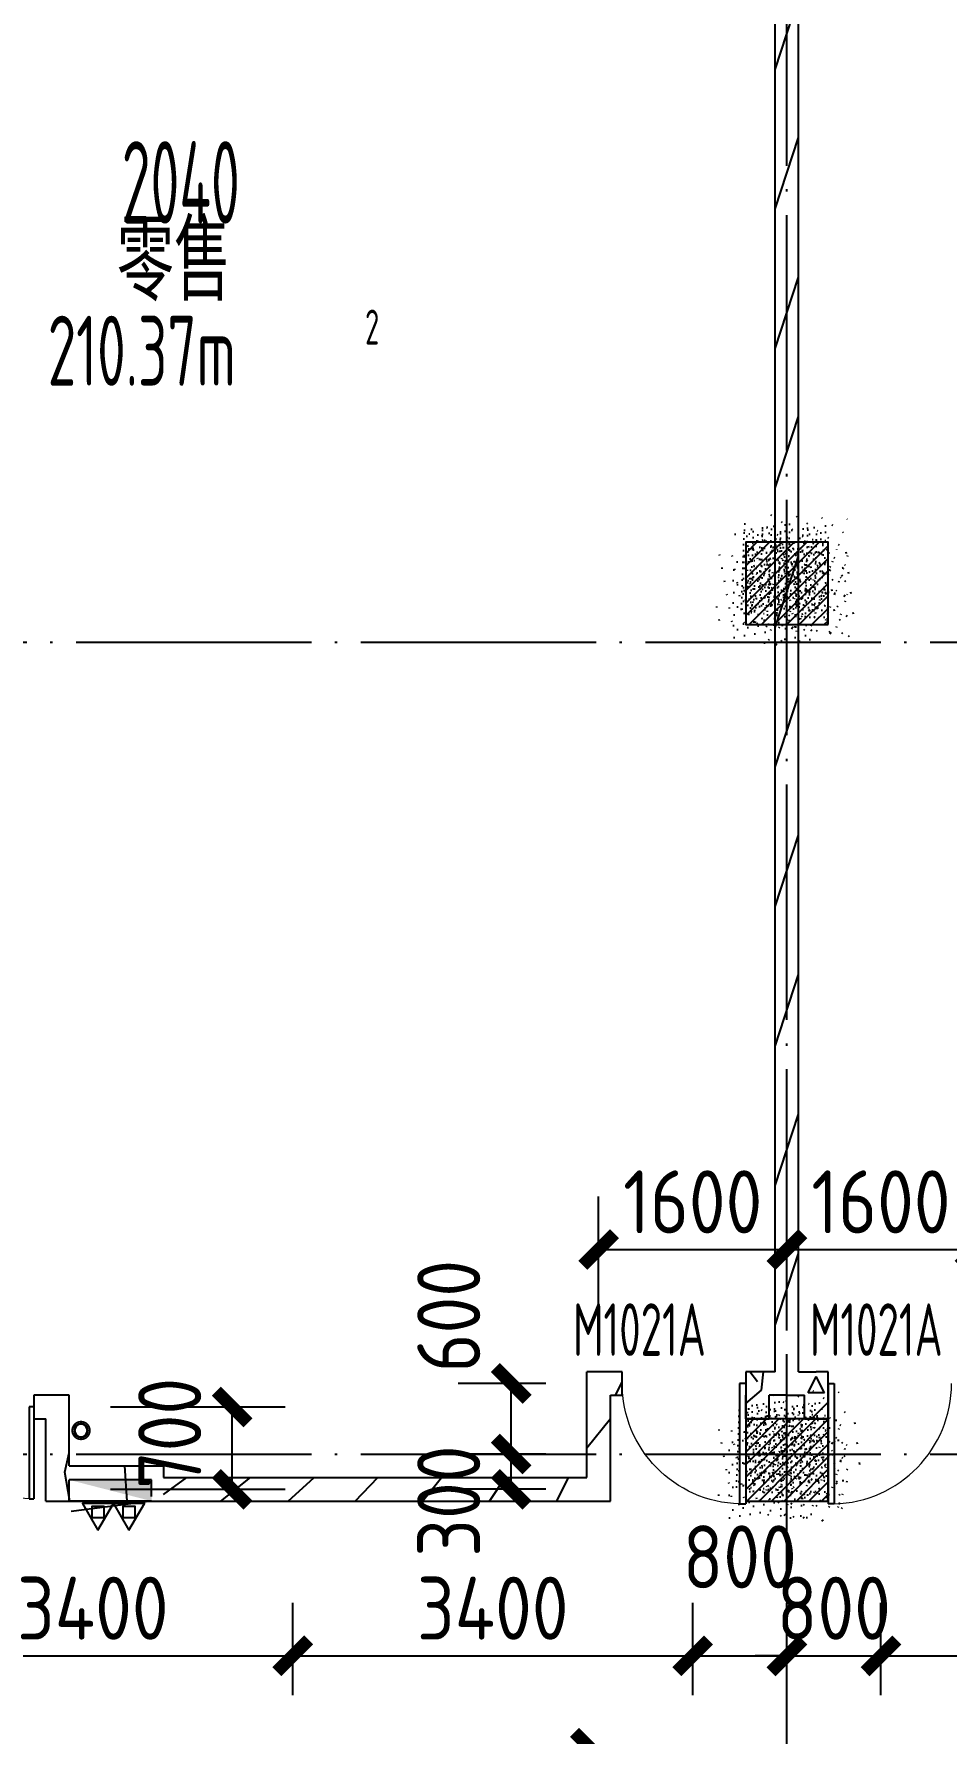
# Model space of a CAD drawing. Header units: inches. Extents: x 0 to 1813292486, y 0 to 3473589894.
# Drawn here: x 600652986 to 600660739, y 3473218138 to 3473232587 of the extents above; entities that cross this region are included whole.
import ezdxf
from ezdxf.enums import TextEntityAlignment as Align

# ---------------------------------------------------------------- set-up
doc = ezdxf.new("R2010")
doc.units = ezdxf.units.IN
doc.header["$LTSCALE"] = 1000
doc.header["$MEASUREMENT"] = 0
doc.linetypes.add('AX-MALL-GIRD-200$0$DOTE', pattern=[2.4200000000000004, 2, -0.2, 0.02, -0.2])
for name, color, linetype in [('A-Anno-Note', 241, 'Continuous'), ('AX-MALL-DIM-P02$0$A-Anno-Dims', 3, 'Continuous'), ('AX-MALL-DIM-P02$0$A-Detl-Thin', 131, 'Continuous'), ('AX-MALL-GIRD-200$0$A-Grid', 222, 'AX-MALL-GIRD-200$0$DOTE'), ('AX-MALL-P02-200$0$A-Anno-Note', 241, 'Continuous'), ('AX-MALL-WALL-P02$0$A-Anno-Note', 241, 'Continuous'), ('AX-MALL-WALL-P02-QT$0$A-Detl-Patt', 8, 'Continuous'), ('AX-MALL-WALL-P02-QT$0$A-Detl-Thin', 131, 'Continuous'), ('AX-MALL-WALL-P02-QT$0$A-Wall', 2, 'Continuous'), ('AX-MALL-WALL-P02-QT$0$A-Wall-Patt', 13, 'Continuous'), ('AX-MALL-WALL-P02-QT$0$A-Wind', 4, 'Continuous'), ('AX-MALL-WORD-P02$0$A-Anno-Note', 241, 'Continuous'), ('AX-MALL-WORD-P02$0$A-Spac-Iden', 231, 'Continuous'), ('AX-MALL-WORD-P02$0$A-Wind-Iden', 11, 'Continuous'), ('AX-MALL-ZTKD-P02$0$A-Anno-Note', 241, 'Continuous'), ('PX-MALL-P02-LG$0$P-Exsh', 31, 'Continuous'), ('PX-MALL-P02-LG$0$P-Hydt-Boxx', 221, 'Continuous'), ('PX-MALL-P02-LG$0$P-Hydt-Pipe', 221, 'Continuous'), ('PX-MALL-P02-LG$0$P-Pipe-Risr', 7, 'Continuous'), ('PX-MALL-P02-LG$0$P-Pipe-Risr-Arch', 6, 'Continuous'), ('PX-MALL-P02-LG$0$P-Pipe-Risr-W100', 6, 'Continuous'), ('PX-MALL-P02-LG$0$P-Pipe-Risr-W50', 6, 'Continuous'), ('SX-MALL-WALL-R-BZ$0$S-COLU', 30, 'Continuous'), ('SX-MALL-WALL-R-BZ$0$S-PATT-WALL', 83, 'Continuous')]:
    doc.layers.add(name, color=color, linetype=linetype)
doc.styles.add('AX-MALL-DIM-P02$0$_TCH_DIM_T3', font='gbenor.shx')
doc.styles.add('AX-MALL-WORD-P02$0$_TCH_SPACE', font='gbenor.shx', dxfattribs={"bigfont": 'gbcbig.shx'})
doc.styles.add('AX-MALL-WORD-P02$0$_TCH_WINDOW', font='gbenor.shx', dxfattribs={"bigfont": 'gbcbig.shx'})
doc.styles.add('AX-MALL-WORD-P02$0$STANDARD', font='gbenor.shx', dxfattribs={"bigfont": 'gbcbig.shx'})
doc.styles.add('PX-MALL-P02-LG$0$jzfz', font='gbenor.shx', dxfattribs={"bigfont": 'gbcbig.shx'})
doc.dimstyles.new('AX-MALL-DIM-P02$0$_TCH_ARCH&&180', dxfattribs={"dimtxt": 535.5, "dimasz": 270, "dimexe": 450, "dimexo": 450, "dimgap": 137.25, "dimtad": 1, "dimdec": 0, "dimzin": 0, "dimdsep": 46, "dimtxsty": 'AX-MALL-DIM-P02$0$_TCH_DIM_T3', "dimblk": 'AX-MALL-DIM-P02$0$_ArchTick', "dimcen": 0.09, "dimclrt": 7, "dimazin": 2, "dimtfac": 1, "dimtdec": 0, "dimtix": 1, "dimtmove": 2, "dimatfit": 3, "dimfxl": 500, "dimtolj": 1, "dimtzin": 0, "dimarcsym": 0})
pattern_1 = [(24.56816130816271, (600578611.2237192, 3473080110.365553), (-31.18316059493327, 68.21004687955141), []), (29.56816130816269, (600578611.2237192, 3473080110.365553), (97.53445421719282, -46.37920051396389), [11.25, -123.75]), (334.5681613081628, (600578611.2237192, 3473080110.365553), (19.88439777927527, 112.9961142827297), [9, -99]), (80.01956130816268, (600578619.3515904, 3473080106.50062), (117.4189029658641, 66.61682168402376), [9.5610285, -105.1713168]), (25.75236130816271, (600578621.6965042, 3473080138.478197), (141.3476152528434, -79.15081592627133), [16.875, -185.625]), (76.20376130816268, (600578633.4754679, 3473080131.882288), (182.3878362876093, 87.98253897351975), [14.3415432, -157.75695]), (330.7523613081627, (600578621.6965042, 3473080138.478197), (182.3877676281842, 87.98268140648725), [13.49999999999997, -148.4999999999995]), (0.5681613081627113, (600578633.1346302, 3473080126.213644), (62.82047319493842, -87.84980448085341), [11.24999999999997, -123.7499999999997]), (305.5681613081627, (600578633.1346302, 3473080126.213644), (72.17288941707483, 89.18848104565322), [8.999999999999966, -98.99999999999973]), (51.01956130816269, (600578638.3696649, 3473080118.892823), (134.9933625472827, 1.338571315216136), [9.561028499999967, -105.1713167999997]), (17.06816130816274, (600578611.2237192, 3473080110.365553), (19.14085715648196, 46.15589493569758), [0.75, -97.8, 0.75, -100.5, 0.75, -99.375]), (347.0681613081627, (600578611.2237192, 3473080110.365553), (57.63084700165395, 41.66442755963357), [0.7499999999999979, -57.29999999999986, 0.7499999999999979, -95.54999999999973, 0.7499999999999979, -37.87499999999986]), (307.0681613081626, (600578579.8781208, 3473080122.042708), (73.85474000760384, -31.12342332406966), [0.75, -37.5, 0.75, -117, 0.75, -155.25]), (297.0681613081627, (600578565.8217986, 3473080127.2791), (87.21641676177077, -16.46683783357052), [0.75, -48.75, 0.75, -77.69999999999999, 0.75, -110.25])]
pattern_2 = [(45, (0, 359.0227), (-353.55353201463, 353.55353201463), [])]

# ---------------------------------------------------------------- blocks, each defined once
blk = doc.blocks.new('AX-MALL-WORD-P02')
at = {"layer": 'AX-MALL-WORD-P02$0$A-Anno-Note', "style": 'AX-MALL-WORD-P02$0$STANDARD', "width": 0.6}
blk.add_text('2040', height=700, rotation=339.5681613092015, dxfattribs=at).set_placement((600458941.6172347, 3473063819.470536))
at = {"layer": 'AX-MALL-WORD-P02$0$A-Anno-Note', "style": 'AX-MALL-WORD-P02$0$STANDARD'}
blk.add_text('零售', height=675.177304964539, rotation=339.5681613092015, dxfattribs=at).set_placement((600458673.2528913, 3473063220.733833))
at = {"layer": 'AX-MALL-WORD-P02$0$A-Spac-Iden', "style": 'AX-MALL-WORD-P02$0$_TCH_SPACE', "width": 0.7}
for s, height, p in [('210.37m', 595, (600457870.5695488, 3473062747.324539)), ('2', 297.5, (600460520.3911345, 3473062133.685658))]:
    blk.add_text(s, height=height, rotation=339.5681613093329, dxfattribs=at).set_placement(p)
at = {"layer": 'AX-MALL-WORD-P02$0$A-Wind-Iden', "style": 'AX-MALL-WORD-P02$0$_TCH_WINDOW', "width": 0.7}
for p in [(600459176.7797098, 3473053461.990788), (600461063.5360947, 3473052759.11867)]:
    blk.add_text('M1021A', height=446.25, rotation=339.5681612302259, dxfattribs=at).set_placement(p)
blk = doc.blocks.new('AX-MALL-GIRD-200')
at = {"layer": 'AX-MALL-GIRD-200$0$A-Grid'}
for p, q in [((600223757.4145118, 3473147635.412487), (600581653.41861, 3473014308.649205)), ((600221348.6739725, 3473141169.504273), (600579244.6780716, 3473007842.740992)), ((600450894.6051974, 3473026022.376194), (600489624.1441464, 3473129986.103275))]:
    blk.add_line(p, q, dxfattribs=at)
blk = doc.blocks.new('AX-MALL-WALL-P02-QT$0$tj')
at = {"layer": 'AX-MALL-WALL-P02-QT$0$A-Detl-Patt'}
h = blk.add_hatch(dxfattribs=at)
h.set_pattern_fill('STEEL', color=256, scale=100.0000000000001, angle=50.43183869082386)
h.set_pattern_definition([(75.00000000004839, (-14278.19445574284, 156289.8254051208), (-153.3407249234246, 41.08752340989569), []), (75.00000000004839, (-14317.88195610046, 156358.5661673546), (-153.3407249234246, 41.08752340989569), [])])
edge = h.paths.add_edge_path()
edge.add_arc((274302.9537697641, 370915.3693751197), 354853.2281302969, 270.9601093956941, 275.9513128638887)
edge.add_line((311095.3180618286, 17974.67259407043), (323404.2928284407, 17664.898229599))
edge.add_arc((337498.5854798314, -5423.033113246463), 27049.98445535583, 84.4296474408203, 121.40245730350341, ccw=False)
edge.add_line((340124.270958662, 21499.21483898163), (352435.6233639717, 23411.5238032341))
edge.add_line((352435.6233639717, 23411.5238032341), (352460.3320846558, 23263.57286787033))
edge.add_arc((262948.9762239404, 558936.3422532297), 543099.989586636, 279.486523026639, 288.5053300047131)
edge.add_line((435325.042740941, 43917.80823612213), (435185.9318172932, 44187.60760259628))
edge.add_arc((262948.9762341097, 558936.342259489), 542799.9895904897, 279.51816553668203, 288.50044427399206, ccw=False)
edge.add_line((352706.5441896915, 23608.95860147476), (352681.7270303965, 23756.88773488998))
edge.add_line((352681.7270303965, 23756.88773488998), (340117.7681742907, 21803.84383869171))
edge.add_arc((337510.0970116529, -5455.006554111635), 27383.29552171703, 84.53552636432372, 121.2026843873002)
edge.add_line((323323.7129554749, 17967.02113437653), (311085.7617697716, 18275.00808191299))
edge.add_arc((274273.8104503512, 371474.5356685471), 355112.6948552598, 270.96411062040687, 275.9501261722048, ccw=False)
edge.add_line((280248.9759351015, 16412.11376953125), (280248.9759185314, 16111.96136569977))
blk = doc.blocks.new('SX-MALL-WALL-R-BZ')
at = {"layer": 'SX-MALL-WALL-R-BZ$0$S-PATT-WALL'}
h = blk.add_hatch(dxfattribs=at)
h.set_pattern_fill('钢筋混凝土', color=256, scale=15, pattern_type=2)
h.set_pattern_definition(pattern_1)
h.paths.add_polyline_path([(600463378.0576982, 3473058529.762022), (600463622.4226804, 3473059185.723724), (600462966.4609777, 3473059430.088706), (600462722.0959954, 3473058774.127004)])
h = blk.add_hatch(dxfattribs=at)
h.set_pattern_fill('钢筋混凝土', color=256, scale=15, pattern_type=2)
h.set_pattern_definition(pattern_1)
h.paths.add_polyline_path([(600460777.3161021, 3473051548.455328), (600461021.6810844, 3473052204.41703), (600460365.7193816, 3473052448.782012), (600460121.3543994, 3473051792.82031)])
at = {"layer": 'SX-MALL-WALL-R-BZ$0$S-COLU'}
for points in [[(600463378.0576982, 3473058529.762022), (600463622.4226804, 3473059185.723724), (600462966.4609777, 3473059430.088706), (600462722.0959954, 3473058774.127004)], [(600460777.3161021, 3473051548.455328), (600461021.6810844, 3473052204.41703), (600460365.7193816, 3473052448.782012), (600460121.3543994, 3473051792.82031)]]:
    blk.add_lwpolyline(points, close=True, dxfattribs=at)
blk = doc.blocks.new('SX-MALL-WALL-R-2F~3F')
blk.add_blockref('SX-MALL-WALL-R-BZ', (-1.192092895507812e-06, -9.5367431640625e-07))
blk = doc.blocks.new('SX-MALL-WALL-2F~3F')
blk.add_blockref('SX-MALL-WALL-R-2F~3F', (0, 0))
blk = doc.blocks.new('AX-MALL-WALL-P02-QT$0$$DorLib2D$00000001')
for p, q in [((0.45, 0.9750000000000001), (0.5000000000000002, 0.9750000000000001)), ((0.45, 0), (0.45, 0.9750000000000001)), ((0.5, 0), (0.5, 0.9750000000000001)), ((0.5, 0), (0.45, 0))]:
    blk.add_line(p, q)
at = {"lineweight": 13}
blk.add_arc((0.475, 0), 0.975, 91.4692835813538, 180, dxfattribs=at)
blk = doc.blocks.new('AX-MALL-WALL-P02-QT$0$$DorLib2D$00000002')
for p, q in [((-0.5, -5.684341886080802e-17), (-0.5000000000000007, 0.4875)), ((-0.4750000000000007, 0.4875), (-0.5000000000000007, 0.4875)), ((-0.475, -2.842170943040401e-17), (-0.4750000000000007, 0.4875)), ((0.475, -2.842170943040401e-17), (0.4750000000000007, 0.4875)), ((0.4750000000000007, 0.4875), (0.5000000000000007, 0.4875)), ((0.5, -5.684341886080802e-17), (0.5000000000000007, 0.4875)), ((-0.5, -5.684341886080802e-17), (-0.475, -2.842170943040401e-17)), ((0.5, -5.684341886080802e-17), (0.475, -2.842170943040401e-17))]:
    blk.add_line(p, q)
at = {"lineweight": 13}
for centre, start, end in [((-0.4875, -4.263256414560601e-17), 0, 88.53071641864632), ((0.4875, -4.263256414560601e-17), 91.4692835813537, 180)]:
    blk.add_arc(centre, 0.4875, start, end, dxfattribs=at)
blk = doc.blocks.new('AX-MALL-WALL-P02-QT')
at = {"layer": 'AX-MALL-WALL-P02-QT$0$A-Wall-Patt'}
h = blk.add_hatch(dxfattribs=at)
h.set_pattern_fill('普通砖', color=256, scale=200, style=0)
h.set_pattern_definition(pattern_2)
h.paths.add_polyline_path([(600460810.0645013, 3473052638.962213), (600460927.0461713, 3473052666.525473), (600467709.2537556, 3473070872.360023), (600467521.8361263, 3473070942.178589), (600460739.6285422, 3473052736.344039)])
h = blk.add_hatch(dxfattribs=at)
h.set_pattern_fill('普通砖', color=256, scale=200, style=0)
h.set_pattern_definition(pattern_2)
h.paths.add_polyline_path([(600455047.2811044, 3473054643.483427), (600454766.1546606, 3473054748.211277), (600454696.3360941, 3473054560.793647), (600454790.0449089, 3473054525.884364)])
h = blk.add_hatch(dxfattribs=at)
h.set_pattern_fill('普通砖', color=256, scale=200, style=0)
h.set_pattern_definition(pattern_2)
h.paths.add_polyline_path([(600454545.6799265, 3473053869.922661), (600454837.8254051, 3473054081.230538), (600455047.2811044, 3473054643.483427), (600454790.0449089, 3473054525.884364)])
h = blk.add_hatch(dxfattribs=at)
h.set_pattern_fill('普通砖', color=256, scale=200, style=0)
h.set_pattern_definition(pattern_2)
h.paths.add_polyline_path([(600454837.8254051, 3473054081.230538), (600454545.6799265, 3473053869.922661), (600455482.768074, 3473053520.829829), (600455587.4959235, 3473053801.956273)])
h = blk.add_hatch(dxfattribs=at)
h.set_pattern_fill('普通砖', color=256, scale=200, style=0)
h.set_pattern_definition(pattern_2)
h.paths.add_polyline_path([(600455552.5866405, 3473053708.247458), (600455482.7680742, 3473053520.829829), (600459043.7030305, 3473052194.277069), (600458926.1039677, 3473052451.513265)])
h = blk.add_hatch(dxfattribs=at)
h.set_pattern_fill('普通砖', color=256, scale=200, style=0)
h.set_pattern_definition(pattern_2)
h.paths.add_polyline_path([(600458926.1039677, 3473052451.513265), (600459043.7030305, 3473052194.277069), (600459357.8865709, 3473053037.656377), (600459240.2875082, 3473053294.892573)])
h = blk.add_hatch(dxfattribs=at)
h.set_pattern_fill('普通砖', color=256, scale=200, style=0)
h.set_pattern_definition(pattern_2)
h.paths.add_polyline_path([(600459357.8865709, 3473053037.656377), (600459451.5953856, 3473053002.747094), (600459521.4139521, 3473053190.164723), (600459240.2875082, 3473053294.892573)])
h = blk.add_hatch(dxfattribs=at)
h.set_pattern_fill('普通砖', color=256, scale=200, style=0)
h.set_pattern_definition(pattern_2)
h.paths.add_polyline_path([(600460599.0653217, 3473052788.707964), (600460505.3565056, 3473052823.617248), (600460435.5379393, 3473052636.199618), (600460552.5196098, 3473052663.762878)])
h = blk.add_hatch(dxfattribs=at)
h.set_pattern_fill('普通砖', color=256, scale=200, style=0)
h.set_pattern_definition(pattern_2)
h.paths.add_polyline_path([(600460553.1370094, 3473052378.963448), (600460622.9555686, 3473052566.381052), (600460552.5196098, 3473052663.762878), (600460435.5379393, 3473052636.199618), (600460365.7193809, 3473052448.782016)])
h = blk.add_hatch(dxfattribs=at)
h.set_pattern_fill('普通砖', color=256, scale=200, style=0)
h.set_pattern_definition(pattern_2)
h.paths.add_polyline_path([(600460810.0645015, 3473052638.962213), (600460739.6285422, 3473052736.344039), (600460599.0653216, 3473052788.707964), (600460552.5196098, 3473052663.762878), (600460622.9555686, 3473052566.381052), (600460763.5187902, 3473052514.017127)])
h = blk.add_hatch(dxfattribs=at)
h.set_pattern_fill('普通砖', color=256, scale=200, style=0)
h.set_pattern_definition(pattern_2)
h.paths.add_polyline_path([(600460810.0645013, 3473052638.962213), (600460763.5187911, 3473052514.017127), (600460904.0820138, 3473052461.653202), (600461021.0636842, 3473052489.216461), (600461067.6093957, 3473052614.161547), (600460927.0461713, 3473052666.525473)])
h = blk.add_hatch(dxfattribs=at)
h.set_pattern_fill('普通砖', color=256, scale=200, style=0)
h.set_pattern_definition(pattern_2)
h.paths.add_polyline_path([(600461091.4996431, 3473052391.834635), (600461161.3182094, 3473052579.252264), (600461067.6093957, 3473052614.161547), (600461021.0636842, 3473052489.216461)])
h = blk.add_hatch(dxfattribs=at)
h.set_pattern_fill('普通砖', color=256, scale=200, style=0)
h.set_pattern_definition(pattern_2)
h.paths.add_polyline_path([(600461021.6810842, 3473052204.417032), (600461091.4996431, 3473052391.834635), (600461021.0636842, 3473052489.216461), (600460904.0820138, 3473052461.653202), (600460834.2634556, 3473052274.2356)])
at = {"layer": 'AX-MALL-WALL-P02-QT$0$A-Wall'}
for p, q in [((600460739.6285422, 3473052736.344039), (600467521.8361263, 3473070942.178589)), ((600460927.0461713, 3473052666.525473), (600467709.2537556, 3473070872.360023)), ((600454766.1546606, 3473054748.211277), (600454696.3360941, 3473054560.793647)), ((600455047.2811044, 3473054643.483427), (600454766.1546606, 3473054748.211277)), ((600454696.3360941, 3473054560.793647), (600454790.0449089, 3473054525.884364)), ((600454837.8254051, 3473054081.230538), (600455047.2811044, 3473054643.483427)), ((600454545.6799265, 3473053869.922661), (600454790.0449089, 3473054525.884364)), ((600454837.8254051, 3473054081.230538), (600455587.4959235, 3473053801.956273)), ((600454545.6799265, 3473053869.922661), (600455482.768074, 3473053520.829829)), ((600455587.4959235, 3473053801.956273), (600455552.5866405, 3473053708.247458)), ((600455552.5866405, 3473053708.247458), (600458926.1039677, 3473052451.513265)), ((600455482.7680742, 3473053520.829829), (600459043.7030305, 3473052194.277069)), ((600458926.1039677, 3473052451.513265), (600459240.2875082, 3473053294.892573)), ((600459521.4139521, 3473053190.164723), (600459240.2875082, 3473053294.892573)), ((600459451.5953856, 3473053002.747094), (600459521.4139521, 3473053190.164723)), ((600459043.7030305, 3473052194.277069), (600459357.8865709, 3473053037.656377)), ((600459357.8865709, 3473053037.656377), (600459451.5953856, 3473053002.747094)), ((600460505.3565056, 3473052823.617248), (600460435.5379388, 3473052636.199618)), ((600460599.0653217, 3473052788.707964), (600460505.3565056, 3473052823.617248)), ((600460739.6285422, 3473052736.344039), (600460599.0653216, 3473052788.707964)), ((600460927.0461713, 3473052666.525473), (600461067.6093957, 3473052614.161547)), ((600460365.7193809, 3473052448.782016), (600460435.5379393, 3473052636.199618)), ((600460553.1370094, 3473052378.963448), (600460622.9555686, 3473052566.381052)), ((600460763.5187902, 3473052514.017127), (600460622.9555686, 3473052566.381052)), ((600461161.3182094, 3473052579.252264), (600461067.6093957, 3473052614.161547)), ((600461091.4996431, 3473052391.834635), (600461161.3182094, 3473052579.252264)), ((600460365.7193809, 3473052448.782016), (600460553.1370094, 3473052378.963448)), ((600460763.5187911, 3473052514.017127), (600460904.0820138, 3473052461.653202)), ((600460834.2634556, 3473052274.2356), (600460904.0820138, 3473052461.653202)), ((600461021.6810842, 3473052204.417032), (600461091.4996431, 3473052391.834635)), ((600460834.2634556, 3473052274.2356), (600461021.6810842, 3473052204.417032))]:
    blk.add_line(p, q, dxfattribs=at)
at = {"layer": 'AX-MALL-WALL-P02-QT$0$A-Detl-Thin'}
blk.add_blockref('SX-MALL-WALL-2F~3F', (0, 0), dxfattribs=at)
at = {"layer": 'AX-MALL-WALL-P02-QT$0$A-Detl-Thin', "rotation": 339.5681613091762}
blk.add_blockref('AX-MALL-WALL-P02-QT$0$tj', (600144118.6961328, 3473128496.287411), dxfattribs=at)
at = {"layer": 'AX-MALL-WALL-P02-QT$0$A-Wind'}
blk.add_blockref('AX-MALL-GIRD-200', (0, 0), dxfattribs=at)
at = {"layer": 'AX-MALL-WALL-P02-QT$0$A-Wind', "zscale": 200}
for name, p, xscale, yscale, rotation in [('AX-MALL-WALL-P02-QT$0$$DorLib2D$00000002', (600453981.5748599, 3473054933.776727), 1600, -1600, 339.5681613047367), ('AX-MALL-WALL-P02-QT$0$$DorLib2D$00000001', (600459978.4759456, 3473052913.182171), -1050, 1050, 159.5681611979158), ('AX-MALL-WALL-P02-QT$0$$DorLib2D$00000001', (600461618.3802032, 3473052302.269713), -1050, -1050, 339.5681612988751)]:
    blk.add_blockref(name, p, dxfattribs=dict(at, xscale=xscale, yscale=yscale, rotation=rotation))
blk = doc.blocks.new('AX-MALL-WALL-P02')
at = {"layer": 'AX-MALL-WALL-P02$0$A-Anno-Note'}
blk.add_blockref('AX-MALL-WORD-P02', (0, 0), dxfattribs=at)
blk.add_blockref('AX-MALL-WALL-P02-QT', (0, 0), dxfattribs=at)
blk = doc.blocks.new('PX-MALL-P02-LG$0$XHS1')
at = {"layer": 'PX-MALL-P02-LG$0$P-Hydt-Boxx', "ltscale": 0.7}
for p, q in [((350.0030006170273, 240), (-332.898939371109, 327.2950124740601)), ((350.0030006170273, 240), (-349.9969996213913, 240)), ((-349.9969997406006, 239.9999995231628), (-349.9969996213913, 60)), ((350.0030003786087, 200), (350.003000497818, 60)), ((350.0030006170273, 60), (-349.996999502182, 60))]:
    blk.add_line(p, q, dxfattribs=at)
blk.add_solid([(350.0030006170273, 240), (350.0030002593994, 60.00000047683716), (-349.9969996213913, 60)], dxfattribs=at)
blk = doc.blocks.new('PX-MALL-P02-LG$0$MHQ')
at = {"layer": 'PX-MALL-P02-LG$0$P-Exsh', "ltscale": 0.7}
h = blk.add_hatch(dxfattribs=at)
h.set_pattern_fill('ANSI31', color=256, scale=25, style=0)
h.set_pattern_definition([(45, (-160019.2306599375, -42228.3236173685), (-28.0633003783411, 28.0633003783411), [])])
h.paths.add_polyline_path([(-75.0000000015425, 185.1731819980414), (75, 185.1731819980414), (75, 35.17318199802685), (-75.0000000015425, 35.17318199802685)])
for points in [[(0, 346.4101615137042), (-200, -1.455191522836685e-11), (200, -1.455191522836685e-11)], [(0, 346.4101615137042), (-200, -1.455191522836685e-11), (200, -1.455191522836685e-11)], [(0, 346.4101615137042), (-200, -1.455191522836685e-11), (200, -1.455191522836685e-11)], [(-75.0000000015425, 185.1731819980414), (75, 185.1731819980414), (75, 35.17318199802685), (-75.0000000015425, 35.17318199802685)]]:
    blk.add_lwpolyline(points, close=True, dxfattribs=at)
blk = doc.blocks.new('PX-MALL-P02-LG$0$20200929200250')
at = {"layer": 'PX-MALL-P02-LG$0$P-Exsh', "ltscale": 0.7, "xscale": 0.6600000001490116, "yscale": 0.6600000001490116, "zscale": 0.6600000001490116}
for p in [(-132.0000001192093, 40), (131.9999997615814, 40)]:
    blk.add_blockref('PX-MALL-P02-LG$0$MHQ', p, dxfattribs=at)
blk = doc.blocks.new('PX-MALL-P02-LG$0$20211220143732')
at = {"layer": 'PX-MALL-P02-LG$0$P-Exsh'}
blk.add_blockref('PX-MALL-P02-LG$0$20200929200250', (-374.9999999407155, 219.6219584928522), dxfattribs=at)
at = {"layer": 'PX-MALL-P02-LG$0$P-Hydt-Boxx', "ltscale": 0.7, "xscale": -1}
blk.add_blockref('PX-MALL-P02-LG$0$XHS1', (-349.9969999989844, 0), dxfattribs=at)
blk = doc.blocks.new('PX-MALL-P02-LG$0$P-Risr')
at = {"layer": 'PX-MALL-P02-LG$0$P-Pipe-Risr-W50'}
h = blk.add_hatch(color=0, dxfattribs=at)
edge = h.paths.add_edge_path()
edge.add_ellipse((0, 0), major_axis=(47.05795628796547, 47.05795628796547), ratio=0.9999999999999695, start_angle=225.0000000000009, end_angle=405.0000000000009, ccw=False)
edge.add_ellipse((0, 0), major_axis=(47.05795628796764, 47.05795628796764), ratio=0.9999999999998785, start_angle=133.9675974886221, end_angle=225.0000000000035, ccw=False)
edge.add_line((-66.53919663240958, 1.199087783927098), (-54.4367953546693, 1.199087783927098))
edge.add_ellipse((0, 0), major_axis=(-38.50196423560672, 38.50196423560672), ratio=0.9999999999999859, start_angle=43.73814098242129, end_angle=134.9999999999996)
edge.add_ellipse((0, 0), major_axis=(38.50196423561096, 38.50196423561096), ratio=0.9999999999998216, start_angle=225.0000000000051, end_angle=405.0000000000051)
edge.add_ellipse((0, 0), major_axis=(38.50196423560679, 38.50196423560679), ratio=0.9999999999999831, start_angle=45.00000000000048, end_angle=133.7381409824204)
edge.add_line((-54.43679535467527, 1.199087783927098), (-66.53919663241555, 1.199087783927098))
edge.add_ellipse((0, 0), major_axis=(-47.05795628796762, 47.05795628796762), ratio=0.9999999999998742, start_angle=-45.00000000000358, end_angle=43.967597488629224, ccw=False)
at = {"layer": 'PX-MALL-P02-LG$0$P-Pipe-Risr-Arch', "ltscale": 0.7}
blk.add_circle((0, 0), 59.29000000000001, dxfattribs=at)
at = {"layer": 'PX-MALL-P02-LG$0$P-Pipe-Risr-W100', "color": 0, "const_width": 15}
blk.add_lwpolyline([(-75, 0, 1), (75, 0, 1)], format="xyb", close=True, dxfattribs=at)
at = {"layer": 'PX-MALL-P02-LG$0$P-Pipe-Risr-W50'}
blk.add_circle((0, 0), 54.45000000000001, dxfattribs=at)
at = {"layer": 'PX-MALL-P02-LG$0$P-Pipe-Risr', "style": 'PX-MALL-P02-LG$0$jzfz', "width": 0.6, "flags": 1}
for tag, p in [('SYS-MARK', (0.3310501334344735, -45.65933377496549)), ('RANGE', (0.3337570973526454, -45.67887874227017))]:
    blk.add_attdef(tag, text='', height=0.015625, dxfattribs=at).set_placement(p, align=Align.MIDDLE)
blk = doc.blocks.new('PX-MALL-P02-LG')
at = {"layer": 'PX-MALL-P02-LG$0$P-Exsh', "rotation": 159.5681624201094}
blk.add_blockref('PX-MALL-P02-LG$0$20211220143732', (600454816.8797549, 3473054025.00528), dxfattribs=at)
at = {"layer": 'PX-MALL-P02-LG$0$P-Hydt-Pipe', "color": 221, "xscale": -1, "rotation": 249.5681618075361}
blk.add_blockref('PX-MALL-P02-LG$0$P-Risr', (600455036.261985, 3473054327.447725), dxfattribs=at)
blk = doc.blocks.new('AX-MALL-ZTKD-P02')
at = {"layer": 'AX-MALL-ZTKD-P02$0$A-Anno-Note'}
blk.add_blockref('AX-MALL-GIRD-200', (0, 0), dxfattribs=at)
blk = doc.blocks.new('AX-MALL-DIM-P02$0$_ArchTick')
at = {"color": 0, "linetype": 'ByBlock', "const_width": 0.4}
blk.add_lwpolyline([(-0.5, -0.5), (0.5, 0.5)], dxfattribs=at)
blk = doc.blocks.new('*D860')
at = {"layer": 'AX-MALL-DIM-P02$0$A-Anno-Dims', "color": 0, "lineweight": -2, "transparency": 16777216}
for p, q in [((600453016.0602918, 3473052198.767095), (600453884.774011, 3473051875.145743)), ((600453253.6284087, 3473051469.983993), (600453463.0843451, 3473052032.237517)), ((600452806.6043553, 3473051636.51357), (600453675.3180746, 3473051312.892219))]:
    blk.add_line(p, q, dxfattribs=at)
at = {"layer": 'AX-MALL-DIM-P02$0$A-Anno-Dims', "color": 0, "lineweight": -2, "transparency": 16777216, "xscale": 270, "yscale": 270, "zscale": 270}
for p, rotation in [((600453463.0843451, 3473052032.237517), 69.56816128892126), ((600453253.6284087, 3473051469.983993), 249.5681612889213)]:
    blk.add_blockref('AX-MALL-DIM-P02$0$_ArchTick', p, dxfattribs=dict(at, rotation=rotation))
at = {"layer": 'AX-MALL-DIM-P02$0$A-Anno-Dims', "color": 7, "transparency": 16777216, "insert": (600453165.1541846, 3473052753.573378), "char_height": 535.5, "attachment_point": 5, "rotation": 69.56816128892126, "style": 'AX-MALL-DIM-P02$0$_TCH_DIM_T3'}
blk.add_mtext('\\A1;600', dxfattribs=at)
blk = doc.blocks.new('*D867')
at = {"layer": 'AX-MALL-DIM-P02$0$A-Anno-Dims', "color": 0, "lineweight": -2, "transparency": 16777216}
for p, q in [((600452751.4623295, 3473052777.548772), (600453025.3559743, 3473053512.776255)), ((600452868.2642838, 3473053091.086558), (600456054.364232, 3473051904.171558)), ((600455937.5622777, 3473051590.633772), (600456211.4559225, 3473052325.861255))]:
    blk.add_line(p, q, dxfattribs=at)
at = {"layer": 'AX-MALL-DIM-P02$0$A-Anno-Dims', "color": 0, "lineweight": -2, "transparency": 16777216, "xscale": 270, "yscale": 270, "zscale": 270}
for p, rotation in [((600452868.2642838, 3473053091.086558), 159.5681726895291), ((600456054.364232, 3473051904.171558), 339.5681726895291)]:
    blk.add_blockref('AX-MALL-DIM-P02$0$_ArchTick', p, dxfattribs=dict(at, rotation=rotation))
at = {"layer": 'AX-MALL-DIM-P02$0$A-Anno-Dims', "color": 7, "transparency": 16777216, "insert": (600454602.6967794, 3473052877.149786), "char_height": 535.5, "attachment_point": 5, "rotation": 339.5681726895291, "style": 'AX-MALL-DIM-P02$0$_TCH_DIM_T3'}
blk.add_mtext('\\A1;3400', dxfattribs=at)
blk = doc.blocks.new('*D868')
at = {"layer": 'AX-MALL-DIM-P02$0$A-Anno-Dims', "color": 0, "lineweight": -2, "transparency": 16777216}
for p, q in [((600455937.5622779, 3473051590.633773), (600456211.4559227, 3473052325.861256)), ((600456054.3642322, 3473051904.171558), (600459240.4641336, 3473050717.256576)), ((600459123.6621794, 3473050403.71879), (600459397.5558242, 3473051138.946273))]:
    blk.add_line(p, q, dxfattribs=at)
at = {"layer": 'AX-MALL-DIM-P02$0$A-Anno-Dims', "color": 0, "lineweight": -2, "transparency": 16777216, "xscale": 270, "yscale": 270, "zscale": 270}
for p, rotation in [((600456054.3642322, 3473051904.171558), 159.5681726843024), ((600459240.4641336, 3473050717.256576), 339.5681726843023)]:
    blk.add_blockref('AX-MALL-DIM-P02$0$_ArchTick', p, dxfattribs=dict(at, rotation=rotation))
at = {"layer": 'AX-MALL-DIM-P02$0$A-Anno-Dims', "color": 7, "transparency": 16777216, "insert": (600457788.7967045, 3473051690.234795), "char_height": 535.5, "attachment_point": 5, "rotation": 339.5681726843024, "style": 'AX-MALL-DIM-P02$0$_TCH_DIM_T3'}
blk.add_mtext('\\A1;3400', dxfattribs=at)
blk = doc.blocks.new('*D869')
at = {"layer": 'AX-MALL-DIM-P02$0$A-Anno-Dims', "color": 0, "lineweight": -2, "transparency": 16777216}
for p, q in [((600459123.6621791, 3473050403.71879), (600459397.5558239, 3473051138.946272)), ((600459873.3327713, 3473050124.444666), (600460147.2264161, 3473050859.672148)), ((600459240.4641334, 3473050717.256575), (600459990.1347256, 3473050437.982451))]:
    blk.add_line(p, q, dxfattribs=at)
at = {"layer": 'AX-MALL-DIM-P02$0$A-Anno-Dims', "color": 0, "lineweight": -2, "transparency": 16777216, "xscale": 270, "yscale": 270, "zscale": 270}
for p, rotation in [((600459240.4641334, 3473050717.256575), 159.5681726931154), ((600459990.1347256, 3473050437.982451), 339.5681726931153)]:
    blk.add_blockref('AX-MALL-DIM-P02$0$_ArchTick', p, dxfattribs=dict(at, rotation=rotation))
at = {"layer": 'AX-MALL-DIM-P02$0$A-Anno-Dims', "color": 7, "transparency": 16777216, "insert": (600459909.0608909, 3473051366.179247), "char_height": 535.5, "attachment_point": 5, "rotation": 339.5681726931154, "style": 'AX-MALL-DIM-P02$0$_TCH_DIM_T3'}
blk.add_mtext('\\A1;800', dxfattribs=at)
blk = doc.blocks.new('*D870')
at = {"layer": 'AX-MALL-DIM-P02$0$A-Anno-Dims', "color": 0, "lineweight": -2, "transparency": 16777216}
for p, q in [((600459873.3327719, 3473050124.444666), (600460147.2264167, 3473050859.672149)), ((600459990.1347262, 3473050437.982452), (600459737.1209078, 3473050532.237466)), ((600460623.0033444, 3473049845.170549), (600460896.8969895, 3473050580.398033)), ((600459990.1347262, 3473050437.982452), (600460739.8052989, 3473050158.708335)), ((600460739.8052989, 3473050158.708335), (600460992.8191172, 3473050064.453321))]:
    blk.add_line(p, q, dxfattribs=at)
at = {"layer": 'AX-MALL-DIM-P02$0$A-Anno-Dims', "color": 0, "lineweight": -2, "transparency": 16777216, "xscale": 270, "yscale": 270, "zscale": 270}
for p, rotation in [((600459990.1347262, 3473050437.982452), 339.5681726843565), ((600460739.8052989, 3473050158.708335), 159.5681726843565)]:
    blk.add_blockref('AX-MALL-DIM-P02$0$_ArchTick', p, dxfattribs=dict(at, rotation=rotation))
at = {"layer": 'AX-MALL-DIM-P02$0$A-Anno-Dims', "color": 7, "transparency": 16777216, "insert": (600460506.352534, 3473050677.866121), "char_height": 535.5, "attachment_point": 5, "rotation": 339.5681726843565, "style": 'AX-MALL-DIM-P02$0$_TCH_DIM_T3'}
blk.add_mtext('\\A1;800', dxfattribs=at)
blk = doc.blocks.new('*D871')
at = {"layer": 'AX-MALL-DIM-P02$0$A-Anno-Dims', "color": 0, "lineweight": -2, "transparency": 16777216}
for p, q in [((600460623.0033443, 3473049845.170549), (600460896.8969893, 3473050580.398033)), ((600460739.8052988, 3473050158.708336), (600463925.905185, 3473048971.793358)), ((600463809.1032305, 3473048658.255572), (600464082.9968755, 3473049393.483056))]:
    blk.add_line(p, q, dxfattribs=at)
at = {"layer": 'AX-MALL-DIM-P02$0$A-Anno-Dims', "color": 0, "lineweight": -2, "transparency": 16777216, "xscale": 270, "yscale": 270, "zscale": 270}
for p, rotation in [((600460739.8052988, 3473050158.708336), 159.5681726841965), ((600463925.905185, 3473048971.793358), 339.5681726841965)]:
    blk.add_blockref('AX-MALL-DIM-P02$0$_ArchTick', p, dxfattribs=dict(at, rotation=rotation))
at = {"layer": 'AX-MALL-DIM-P02$0$A-Anno-Dims', "color": 7, "transparency": 16777216, "insert": (600462474.2377633, 3473049944.771574), "char_height": 535.5, "attachment_point": 5, "rotation": 339.5681726841965, "style": 'AX-MALL-DIM-P02$0$_TCH_DIM_T3'}
blk.add_mtext('\\A1;3400', dxfattribs=at)
blk = doc.blocks.new('*D883')
at = {"layer": 'AX-MALL-DIM-P02$0$A-Anno-Dims', "color": 0, "lineweight": -2, "transparency": 16777216}
for p, q in [((600455340.3526725, 3473054427.59212), (600456731.4333823, 3473053909.373737)), ((600456065.3787339, 3473053410.503808), (600456309.7437162, 3473054066.465511)), ((600455095.98769, 3473053771.630417), (600456487.0683999, 3473053253.412034))]:
    blk.add_line(p, q, dxfattribs=at)
at = {"layer": 'AX-MALL-DIM-P02$0$A-Anno-Dims', "color": 0, "lineweight": -2, "transparency": 16777216, "xscale": 270, "yscale": 270, "zscale": 270}
for p, rotation in [((600456309.7437162, 3473054066.465511), 69.56816129261269), ((600456065.3787339, 3473053410.503808), 249.5681612926127)]:
    blk.add_blockref('AX-MALL-DIM-P02$0$_ArchTick', p, dxfattribs=dict(at, rotation=rotation))
at = {"layer": 'AX-MALL-DIM-P02$0$A-Anno-Dims', "color": 7, "transparency": 16777216, "insert": (600455733.7716277, 3473054041.438883), "char_height": 535.5, "attachment_point": 5, "rotation": 69.56816129261269, "style": 'AX-MALL-DIM-P02$0$_TCH_DIM_T3'}
blk.add_mtext('\\A1;700', dxfattribs=at)
blk = doc.blocks.new('*D884')
at = {"layer": 'AX-MALL-DIM-P02$0$A-Anno-Dims', "color": 0, "lineweight": -2, "transparency": 16777216}
for p, q in [((600459456.1788146, 3473053587.964141), (600459853.5106053, 3473054654.54265)), ((600459696.4188313, 3473054232.852984), (600461195.7598649, 3473053674.304455)), ((600460955.519848, 3473053029.415611), (600461352.8516389, 3473054095.994121))]:
    blk.add_line(p, q, dxfattribs=at)
at = {"layer": 'AX-MALL-DIM-P02$0$A-Anno-Dims', "color": 0, "lineweight": -2, "transparency": 16777216, "xscale": 270, "yscale": 270, "zscale": 270}
for p, rotation in [((600459696.4188313, 3473054232.852984), 159.568161329288), ((600461195.7598649, 3473053674.304455), 339.568161329288)]:
    blk.add_blockref('AX-MALL-DIM-P02$0$_ArchTick', p, dxfattribs=dict(at, rotation=rotation))
at = {"layer": 'AX-MALL-DIM-P02$0$A-Anno-Dims', "color": 7, "transparency": 16777216, "insert": (600460587.4719447, 3473054333.099419), "char_height": 535.5, "attachment_point": 5, "rotation": 339.568161329288, "style": 'AX-MALL-DIM-P02$0$_TCH_DIM_T3'}
blk.add_mtext('\\A1;1600', dxfattribs=at)
blk = doc.blocks.new('*D885')
at = {"layer": 'AX-MALL-DIM-P02$0$A-Anno-Dims', "color": 0, "lineweight": -2, "transparency": 16777216}
for p, q in [((600460955.5198479, 3473053029.415611), (600461352.8516388, 3473054095.99412)), ((600461195.7598648, 3473053674.304454), (600462695.1057192, 3473053115.754128)), ((600462454.8657023, 3473052470.865285), (600462852.1974932, 3473053537.443795))]:
    blk.add_line(p, q, dxfattribs=at)
at = {"layer": 'AX-MALL-DIM-P02$0$A-Anno-Dims', "color": 0, "lineweight": -2, "transparency": 16777216, "xscale": 270, "yscale": 270, "zscale": 270}
for p, rotation in [((600461195.7598648, 3473053674.304454), 159.5681613336348), ((600462695.1057192, 3473053115.754128), 339.5681613336348)]:
    blk.add_blockref('AX-MALL-DIM-P02$0$_ArchTick', p, dxfattribs=dict(at, rotation=rotation))
at = {"layer": 'AX-MALL-DIM-P02$0$A-Anno-Dims', "color": 7, "transparency": 16777216, "insert": (600462086.8153888, 3473053774.549991), "char_height": 535.5, "attachment_point": 5, "rotation": 339.56816133363475, "style": 'AX-MALL-DIM-P02$0$_TCH_DIM_T3'}
blk.add_mtext('\\A1;1600', dxfattribs=at)
blk = doc.blocks.new('*D886')
at = {"layer": 'AX-MALL-DIM-P02$0$A-Anno-Dims', "color": 0, "lineweight": -2, "transparency": 16777216}
for p, q in [((600458667.9416821, 3473052761.113383), (600457971.3867974, 3473053020.600517)), ((600458288.3486143, 3473052582.382299), (600458393.0764636, 3473052863.508743)), ((600458563.2138329, 3473052479.98694), (600457866.6589482, 3473052739.474073))]:
    blk.add_line(p, q, dxfattribs=at)
at = {"layer": 'AX-MALL-DIM-P02$0$A-Anno-Dims', "color": 0, "lineweight": -2, "transparency": 16777216, "xscale": 270, "yscale": 270, "zscale": 270}
for p, rotation in [((600458393.0764636, 3473052863.508743), 69.56816132351291), ((600458288.3486143, 3473052582.382299), 249.5681613235129)]:
    blk.add_blockref('AX-MALL-DIM-P02$0$_ArchTick', p, dxfattribs=dict(at, rotation=rotation))
at = {"layer": 'AX-MALL-DIM-P02$0$A-Anno-Dims', "color": 7, "transparency": 16777216, "insert": (600457755.8455256, 3473052674.041779), "char_height": 535.5, "attachment_point": 5, "rotation": 69.56816132351291, "style": 'AX-MALL-DIM-P02$0$_TCH_DIM_T3'}
blk.add_mtext('\\A1;300', dxfattribs=at)
blk = doc.blocks.new('*D887')
at = {"layer": 'AX-MALL-DIM-P02$0$A-Anno-Dims', "color": 0, "lineweight": -2, "transparency": 16777216}
for p, q in [((600458877.3973726, 3473053323.36625), (600458180.8424883, 3473053582.853383)), ((600458393.0764637, 3473052863.508743), (600458602.5321543, 3473053425.761609)), ((600458667.941682, 3473052761.113383), (600457971.3867977, 3473053020.600517))]:
    blk.add_line(p, q, dxfattribs=at)
at = {"layer": 'AX-MALL-DIM-P02$0$A-Anno-Dims', "color": 0, "lineweight": -2, "transparency": 16777216, "xscale": 270, "yscale": 270, "zscale": 270}
for p, rotation in [((600458602.5321543, 3473053425.761609), 69.56816133316899), ((600458393.0764637, 3473052863.508743), 249.568161333169)]:
    blk.add_blockref('AX-MALL-DIM-P02$0$_ArchTick', p, dxfattribs=dict(at, rotation=rotation))
at = {"layer": 'AX-MALL-DIM-P02$0$A-Anno-Dims', "color": 7, "transparency": 16777216, "insert": (600458304.601993, 3473054147.097467), "char_height": 535.5, "attachment_point": 5, "rotation": 69.56816133316899, "style": 'AX-MALL-DIM-P02$0$_TCH_DIM_T3'}
blk.add_mtext('\\A1;600', dxfattribs=at)
blk = doc.blocks.new('*D902')
at = {"layer": 'AX-MALL-DIM-P02$0$A-Anno-Dims', "color": 0, "lineweight": -2, "transparency": 16777216}
for p, q in [((600458544.8808017, 3473050139.120811), (600457729.046773, 3473050443.0428)), ((600457941.2800593, 3473049723.696078), (600458150.7364602, 3473050285.951082)), ((600458335.4244008, 3473049576.865807), (600457519.5903721, 3473049880.787796))]:
    blk.add_line(p, q, dxfattribs=at)
at = {"layer": 'AX-MALL-DIM-P02$0$A-Anno-Dims', "color": 0, "lineweight": -2, "transparency": 16777216, "xscale": 270, "yscale": 270, "zscale": 270}
for p, rotation in [((600458150.7364602, 3473050285.951082), 69.56816903715516), ((600457941.2800593, 3473049723.696078), 249.5681690371551)]:
    blk.add_blockref('AX-MALL-DIM-P02$0$_ArchTick', p, dxfattribs=dict(at, rotation=rotation))
at = {"layer": 'AX-MALL-DIM-P02$0$A-Anno-Dims', "color": 7, "transparency": 16777216, "insert": (600457244.0226554, 3473049373.096712), "char_height": 535.5, "attachment_point": 5, "rotation": 69.56816903715516, "style": 'AX-MALL-DIM-P02$0$_TCH_DIM_T3'}
blk.add_mtext('\\A1;600', dxfattribs=at)
blk = doc.blocks.new('AX-MALL-DIM-P02')
at = {"layer": 'AX-MALL-DIM-P02$0$A-Detl-Thin'}
blk.add_blockref('AX-MALL-ZTKD-P02', (-2.384185791015625e-06, 9.5367431640625e-07), dxfattribs=at)
at = {"layer": 'AX-MALL-DIM-P02$0$A-Anno-Dims'}
for base, p1, p2, angle, picture, middle in [((600458602.5321543, 3473053425.761609), (600459089.6313481, 3473052604.02161), (600459299.0870388, 3473053166.274476), 69.56816133316899, '*D887', (600458304.601993, 3473054147.097467)), ((600456309.7437162, 3473054066.465511), (600454674.2980242, 3473053928.722193), (600454918.6630064, 3473054584.683895), 69.56816129261269, '*D883', (600455733.7716277, 3473054041.438883)), ((600453463.0843451, 3473052032.237517), (600452384.9146894, 3473051793.605345), (600452594.3706259, 3473052355.85887), 69.56816130481704, '*D860', (600453165.1541846, 3473052753.573378)), ((600458393.0764636, 3473052863.508743), (600458984.9034991, 3473052322.895166), (600459089.6313481, 3473052604.021609), 69.56816132351291, '*D886', (600457755.8455256, 3473052674.041779)), ((600459990.1347256, 3473050437.982451), (600458966.5704887, 3473049982.029093), (600459716.2410811, 3473049702.754969), 339.5681726931154, '*D869', (600459909.0608909, 3473051366.179247)), ((600458150.7364602, 3473050285.951082), (600458757.1140879, 3473049419.774089), (600458966.5704888, 3473049982.029093), 69.56816903715516, '*D902', (600457244.0226554, 3473049373.096712))]:
    dim = blk.add_linear_dim(base=base, p1=p1, p2=p2, angle=angle, dimstyle='AX-MALL-DIM-P02$0$_TCH_ARCH&&180', dxfattribs=at)
    dim.commit()
    dim.dimension.update_dxf_attribs({"geometry": picture, "text_midpoint": middle, "dimtype": 129})
for p1, p2, distance, picture, middle in [((600459299.0870403, 3473053166.274475), (600460798.4280739, 3473052607.725945), 1138.1837592221361, '*D884', (600460587.4719447, 3473054333.099419)), ((600460798.428074, 3473052607.725945), (600462297.7739284, 3473052049.17562), 1138.1837573515525, '*D885', (600462086.8153888, 3473053774.549991)), ((600452594.3706388, 3473052355.859076), (600455780.4705873, 3473051168.944076), 784.5872664386303, '*D867', (600454602.6967794, 3473052877.149786)), ((600455780.4705873, 3473051168.944076), (600458966.5704887, 3473049982.029093), 784.5872678623757, '*D868', (600457788.7967045, 3473051690.234795)), ((600459716.2410811, 3473049702.754969), (600460465.911654, 3473049423.480853), 784.5872665218603, '*D870', (600460506.352534, 3473050677.866121)), ((600460465.911654, 3473049423.480853), (600463652.01154, 3473048236.565876), 784.5872665218603, '*D871', (600462474.2377633, 3473049944.771574))]:
    dim = blk.add_aligned_dim(p1=p1, p2=p2, distance=distance, dimstyle='AX-MALL-DIM-P02$0$_TCH_ARCH&&180', dxfattribs=at)
    dim.commit()
    dim.dimension.update_dxf_attribs({"geometry": picture, "text_midpoint": middle})
blk = doc.blocks.new('AX-MALL-P02-200')
at = {"layer": 'AX-MALL-P02-200$0$A-Anno-Note'}
blk.add_blockref('AX-MALL-WALL-P02', (0, 0), dxfattribs=at)
for name in ['AX-MALL-DIM-P02', 'PX-MALL-P02-LG']:
    blk.add_blockref(name, (0, 0), dxfattribs=at)

msp = doc.modelspace()

# ---------------------------------------------------------------- block references
at = {"layer": 'A-Anno-Note', "rotation": 20.43183869077545}
msp.add_blockref('AX-MALL-P02-200', (1250392458.527329, 9048125.682563305), dxfattribs=at)

doc.saveas('drawing.dxf')
